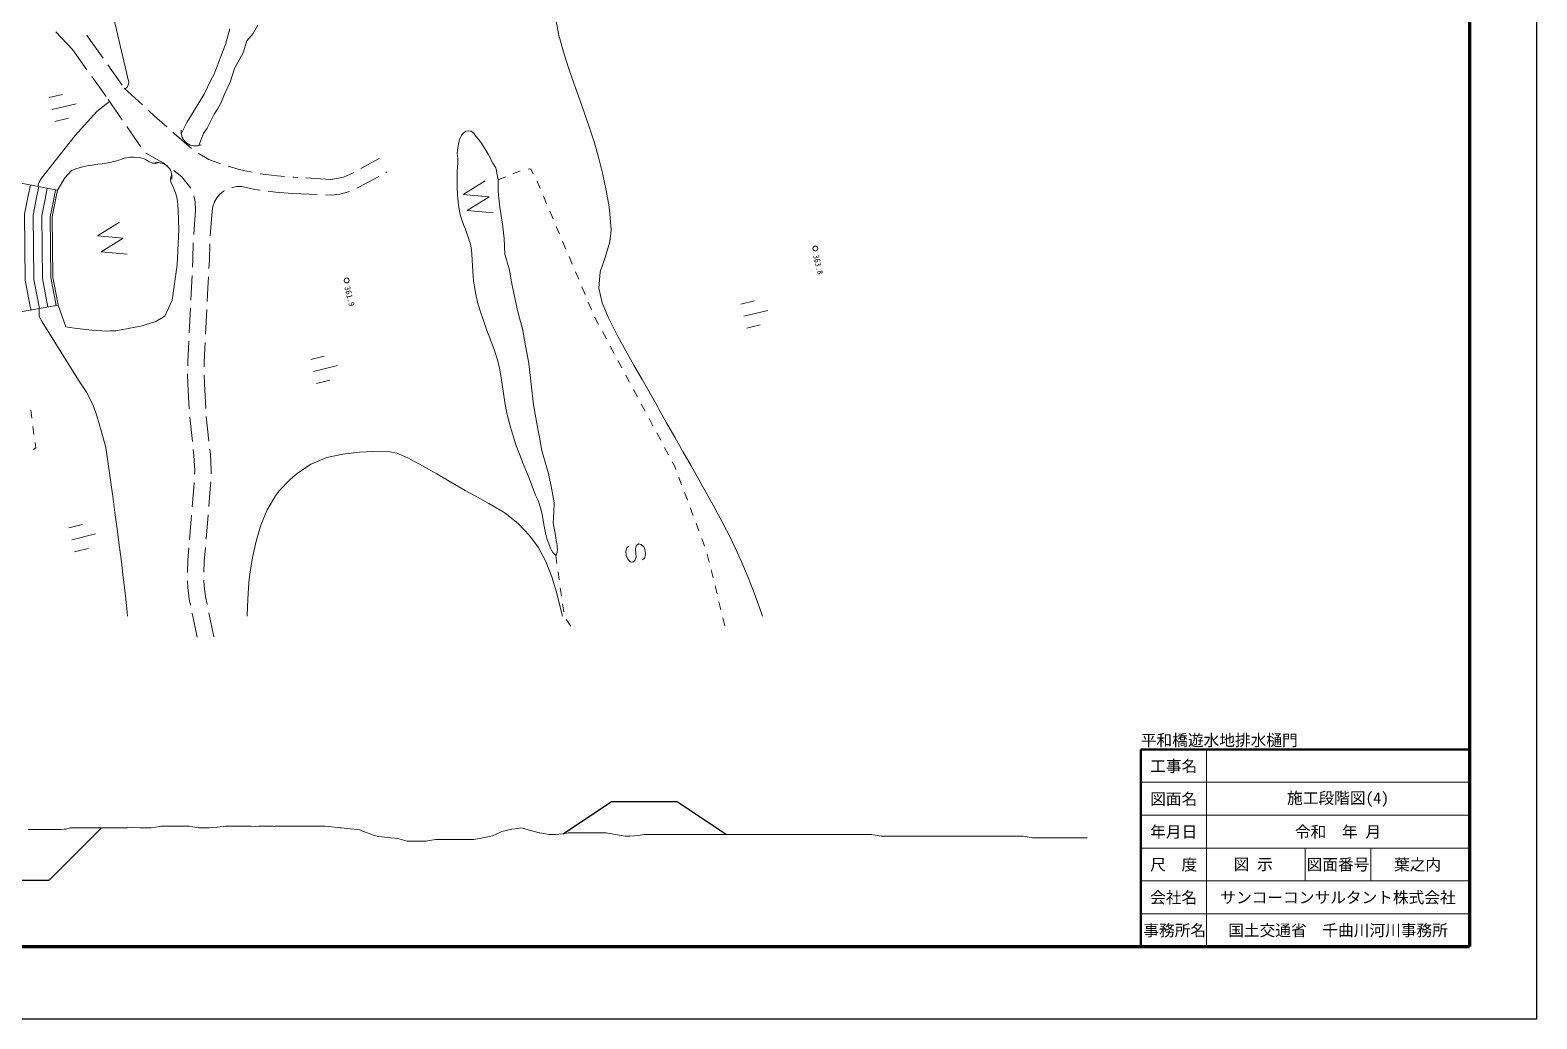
# Model space of a CAD drawing. Header units: millimetres. Extents: x -2078669 to -1085629, y -5987148 to 310365.
# Drawn here: x -1596855 to -1367638, y -1199452 to -1049001 of the extents above; entities that cross this region are included whole.
import ezdxf
from ezdxf.enums import TextEntityAlignment as Align

# ---------------------------------------------------------------- set-up
doc = ezdxf.new("R2010")
doc.units = ezdxf.units.MM
doc.header["$LTSCALE"] = 500
doc.layers.get('Defpoints').update_dxf_attribs({"color": 153})
for name, color, linetype, lineweight in [('D-BGD', 7, 'Continuous', 13), ('D-BYP-STR2', 6, 'Continuous', 25), ('D-TTL', 2, 'Continuous', 140), ('D-TTL-FRAM', 2, 'Continuous', 50), ('D-TTL-LINE', 7, 'Continuous', 13), ('D-TTL-TXT', 7, 'Continuous', 13)]:
    doc.layers.add(name, color=color, linetype=linetype, lineweight=lineweight)
doc.styles.add('MS ゴシック', font='MS Gothic.ttf')

# ---------------------------------------------------------------- blocks, each defined once
blk = doc.blocks.new('河川平面')
at = {"layer": 'D-BGD', "linetype": 'Continuous'}
for p, q in [((1720578, -2784465, 361730), (1718015, -2781748, 362064)), ((1722717, -2782277, 361757), (1723031, -2782726, 361730)), ((1720578, -2784465, 361730), (1722754, -2787519, 361678)), ((1723031, -2782726, 361730), (1725205, -2785781, 361678)), ((1725930, -2786800, 361660), (1728105, -2789855, 361608)), ((1723479, -2788537, 361660), (1725655, -2791591, 361608)), ((1717003, -2791768), (1719044, -2791273)), ((1728436, -2790320, 361600), (1731184, -2792872, 361558)), ((1717445, -2793590), (1721090, -2792704)), ((1725992, -2792064, 361600), (1728126, -2795147, 361581)), ((1717888, -2795413), (1719928, -2794917)), ((1728838, -2796175, 361575), (1730972, -2799259, 361556)), ((1768223, -2803167, 361459), (1768384, -2803074, 361460)), ((1787526, -2803363, 361106), (1788644, -2802893, 361409)), ((1712461, -2804748, 362960), (1718274, -2805852, 360510)), ((1754075, -2803865, 361418), (1754230, -2803878, 361420)), ((1754830, -2803915, 361449), (1754230, -2803878, 361420)), ((1759815, -2804216, 361690), (1756076, -2803990, 361509)), ((1785290, -2804303, 360500), (1786408, -2803833, 360803)), ((1754032, -2806371, 361420), (1757775, -2806514, 361592)), ((1792197, -2806761, 361435), (1792684, -2807912, 361422)), ((1739293, -2808856, 361530), (1739022, -2812596, 361545)), ((1741790, -2809046, 361530), (1741512, -2812786, 361545)), ((1793173, -2809063, 361409), (1793660, -2810214, 361397)), ((1794147, -2811365, 361384), (1794636, -2812515, 361371)), ((1795123, -2813666, 361358), (1795611, -2814817, 361345)), ((1796099, -2815968, 361333), (1796586, -2817118, 361320)), ((1797075, -2818270, 361307), (1797562, -2819420, 361294)), ((1798050, -2820571, 361282), (1798538, -2821722, 361269)), ((1712387, -2824441, 362810), (1718377, -2823351, 360630)), ((1738484, -2823831, 361461), (1738307, -2827577, 361438)), ((1799025, -2822872, 361256), (1799514, -2824024, 361243)), ((1822245, -2823207), (1824285, -2822712)), ((1740978, -2824021, 361460), (1740801, -2827767, 361438)), ((1822687, -2825029), (1826331, -2824143)), ((1801179, -2827380, 361256), (1801769, -2828482, 361269)), ((1823130, -2826852), (1825170, -2826356)), ((1802360, -2829583, 361282), (1802950, -2830685, 361295)), ((1756797, -2831620), (1758837, -2831125)), ((1757239, -2833442), (1760883, -2832556)), ((1803541, -2831786, 361308), (1804131, -2832888, 361321)), ((1738076, -2833820, 361280), (1738122, -2835393, 361270)), ((1738122, -2835393, 361270), (1738324, -2839134, 361422)), ((1740579, -2834009, 361279), (1740617, -2835327, 361270)), ((1740617, -2835327, 361270), (1740817, -2839069, 361427)), ((1757681, -2835265), (1759722, -2834769)), ((1804722, -2833990, 361334), (1805312, -2835092, 361348)), ((1805902, -2836192, 361361), (1806493, -2837294, 361374)), ((1714231, -2839321, 363235), (1714384, -2840561, 363271)), ((1807083, -2838396, 361387), (1807674, -2839498, 361400)), ((1714538, -2841801, 363306), (1714691, -2843041, 363341)), ((1738408, -2840380, 361482), (1738805, -2844099, 361741)), ((1740909, -2840313, 361492), (1741311, -2844032, 361751)), ((1808264, -2840600, 361413), (1808855, -2841701, 361426)), ((1809445, -2842803, 361439), (1810036, -2843904, 361452)), ((1810626, -2845006, 361466), (1811217, -2846108, 361479)), ((1812780, -2849507, 361550), (1813218, -2850677, 361586)), ((1813657, -2851846, 361622), (1814096, -2853017, 361658)), ((1738678, -2855308, 361736), (1738369, -2859043, 361608)), ((1741194, -2855242, 361744), (1740885, -2858977, 361615)), ((1814534, -2854187, 361694), (1814972, -2855357, 361730)), ((1719991, -2857224), (1722031, -2856729)), ((1720433, -2859046), (1724077, -2858160)), ((1815410, -2856527, 361767), (1815849, -2857697, 361803)), ((1720875, -2860869), (1722916, -2860373)), ((1816288, -2858867, 361839), (1816726, -2860037, 361875)), ((1794073, -2861464, 360360), (1794245, -2862686, 360553)), ((1817121, -2861220, 361902), (1817418, -2862435, 361906)), ((1794419, -2863910, 360747), (1794591, -2865132, 360940)), ((1817716, -2863649, 361911), (1818013, -2864863, 361916)), ((1794764, -2866355, 361134), (1794938, -2867577, 361327)), ((1818311, -2866077, 361921), (1818608, -2867291, 361926)), ((1795111, -2868800, 361521), (1795284, -2870023, 361714)), ((1818906, -2868505, 361930), (1819204, -2869719, 361935)), ((1738759, -2870218, 361508), (1739502, -2873892, 361625)), ((1741295, -2870146, 361520), (1742039, -2873819, 361637)), ((1795669, -2871170, 361825), (1796369, -2872205, 361814)), ((1819501, -2870934, 361940), (1819799, -2872147, 361945))]:
    blk.add_line(p, q, dxfattribs=at)
for points, elevation in [([(1726053, -2776285), (1727459, -2782307), (1729143, -2789492), (1729040, -2789871), (1728831, -2790235), (1728563, -2790439)], 362000), ([(1825541, -2870692), (1825112, -2869490), (1824241, -2867132), (1823333, -2864799), (1822374, -2862495), (1821720, -2861023), (1820642, -2858765), (1819499, -2856540), (1818319, -2854339), (1817106, -2852154), (1815880, -2849973), (1814649, -2847800), (1813409, -2845623), (1812169, -2843445), (1810938, -2841273), (1809726, -2839088), (1809600, -2838866), (1809435, -2838551), (1808452, -2836810), (1807207, -2834641), (1805948, -2832476), (1804717, -2830303), (1803524, -2828106), (1802389, -2825886), (1802106, -2825296), (1801146, -2822991), (1800613, -2820770), (1800851, -2818288), (1801578, -2816100), (1802307, -2813727), (1802482, -2811959), (1802315, -2809441), (1802183, -2808385), (1801763, -2805906), (1801242, -2803461), (1800639, -2801038), (1799950, -2798646), (1799365, -2796834), (1798549, -2794461), (1797714, -2792101), (1796865, -2789745), (1796044, -2787381), (1795277, -2785003), (1794628, -2782600), (1794617, -2782559), (1794114, -2780124)], 362000), ([(1726186, -2792348), (1724283, -2793873), (1720948, -2797527), (1715839, -2804048), (1715510, -2804620), (1715317, -2805017), (1715318, -2805295)], 362000), ([(1714144, -2805070), (1713819, -2806740), (1713267, -2809525), (1713378, -2819566), (1714139, -2823579), (1714243, -2824101)], 362100), ([(1715425, -2805310), (1715094, -2806988), (1714568, -2809650), (1714676, -2819435), (1715515, -2823874)], 361700), ([(1716706, -2805550), (1716379, -2807242), (1715869, -2809775), (1715973, -2819305), (1716792, -2823639)], 361200), ([(1715474, -2823885), (1715486, -2825069), (1715958, -2825894), (1721471, -2834784), (1722683, -2836588), (1723689, -2838550), (1724269, -2840210), (1724962, -2842615), (1725639, -2845011), (1725987, -2847495), (1726332, -2849965), (1726671, -2852445), (1727011, -2854924), (1727342, -2857398), (1727668, -2859880), (1727986, -2862358), (1728281, -2864835), (1728314, -2865119), (1728595, -2867599), (1728849, -2870087), (1728911, -2870692)], 362000), ([(1747128, -2870692), (1747128, -2870593), (1747215, -2868094), (1747398, -2865569), (1747539, -2864301), (1747932, -2861770), (1748494, -2859267), (1749232, -2856820), (1750173, -2854500), (1751418, -2852355), (1751923, -2851677), (1753667, -2849887), (1754736, -2848991), (1756795, -2847556), (1756947, -2847471), (1759232, -2846547), (1761682, -2846017), (1764215, -2845743), (1766301, -2845627), (1768821, -2845657), (1769883, -2845875), (1771580, -2846597), (1773796, -2847778), (1775963, -2849024), (1778115, -2850296), (1780269, -2851545), (1781697, -2852332), (1783905, -2853508), (1786057, -2854780), (1786368, -2854982), (1788332, -2856561), (1790077, -2858382), (1791388, -2860174), (1792556, -2862357), (1793465, -2864667), (1794196, -2867048), (1794820, -2869494), (1795080, -2870692)], 362000)]:
    blk.add_lwpolyline(points, dxfattribs=dict(at, elevation=elevation))
at = {"layer": 'D-BGD', "linetype": 'Continuous', "extrusion": (-0.241241, -0.274682, 0.930781), "elevation": 686049}
blk.add_lwpolyline([(3144983, -757749), (3146253, -757788), (3148732, -757788)], dxfattribs=at)
at = {"layer": 'D-BGD', "linetype": 'Continuous', "extrusion": (0.659474, 0.75151, 0.018092), "elevation": -950732}
blk.add_lwpolyline([(-3149591, 378792), (-3149758, 378792), (-3153340, 378755)], dxfattribs=at)
at = {"layer": 'D-BGD', "linetype": 'Continuous', "extrusion": (-0.066377, -0.162317, 0.984504), "elevation": 695520}
blk.add_lwpolyline([(2662798, -1843004), (2665767, -1843380), (2666506, -1843545)], dxfattribs=at)
at = {"layer": 'D-BGD', "linetype": 'Continuous', "extrusion": (-0.012457, -0.067384, 0.997649), "elevation": 527634}
blk.add_lwpolyline([(2219743, -2406801), (2221505, -2407472), (2223344, -2407779)], dxfattribs=at)
at = {"layer": 'D-BGD', "linetype": 'Continuous', "extrusion": (0.065366, -0.128202, 0.989592), "elevation": 832310}
blk.add_lwpolyline([(298907, -3211867), (300667, -3211832), (302054, -3211763)], dxfattribs=at)
at = {"layer": 'D-BGD', "linetype": 'Continuous', "extrusion": (-0.033023, -0.140495, 0.989531), "elevation": 693703}
blk.add_lwpolyline([(2339143, -2252238), (2340723, -2252296), (2341830, -2252293), (2342892, -2252296)], dxfattribs=at)
at = {"layer": 'D-BGD', "linetype": 'Continuous', "extrusion": (0.007595, -0.007269, 0.999945), "elevation": 395429}
blk.add_lwpolyline([(1787056, -2799870), (1787496, -2799823), (1787859, -2800544)], dxfattribs=at)
at = {"layer": 'D-BGD', "linetype": 'Continuous', "extrusion": (0.016065, 0.067171, 0.997612), "elevation": 200133}
blk.add_lwpolyline([(-2349497, 2342059), (-2349538, 2342031), (-2350193, 2341754), (-2350896, 2341597)], dxfattribs=at)
at = {"layer": 'D-BGD', "linetype": 'Continuous', "extrusion": (-0.0076, -0.032563, 0.999441), "elevation": 439254}
blk.add_lwpolyline([(2341045, -2321491), (2340243, -2321580), (2338196, -2321580)], dxfattribs=at)
at = {"layer": 'D-BGD', "linetype": 'Continuous', "extrusion": (-0.028801, -0.218306, 0.975455), "elevation": 914128}
blk.add_lwpolyline([(2100741, -2408339), (2103342, -2408298), (2104489, -2408239)], dxfattribs=at)
at = {"layer": 'D-BGD', "linetype": 'Continuous', "extrusion": (-0.016376, 0.024237, 0.999572), "elevation": 264401}
blk.add_lwpolyline([(109181, 3321283), (108781, 3321351), (105454, 3321693)], dxfattribs=at)
at = {"layer": 'D-BGD', "linetype": 'Continuous'}
for points in [[(1783345, -2804437), (1779997, -2806537), (1783936, -2806865), (1780588, -2808966), (1784527, -2809295)], [(1727687, -2810724), (1724339, -2812825), (1728278, -2813153), (1724929, -2815254), (1728869, -2815582)], [(1806235, -2861073), (1806286, -2861704), (1806126, -2862213), (1805801, -2862465), (1805398, -2862391), (1805023, -2862010), (1804778, -2861427), (1804728, -2860796), (1804886, -2860286), (1805211, -2860036)], [(1807260, -2862110), (1807585, -2861860), (1807743, -2861350), (1807693, -2860719), (1807448, -2860135), (1807073, -2859755), (1806670, -2859681), (1806344, -2859932), (1806185, -2860442), (1806235, -2861073)]]:
    blk.add_lwpolyline(points, dxfattribs=at)
at = {"layer": 'D-BGD', "linetype": 'Continuous', "extrusion": (-0.147009, -0.073037, 0.986435), "elevation": 298060}
blk.add_lwpolyline([(3308546, 410854), (3308596, 410854), (3309793, 410781)], dxfattribs=at)
at = {"layer": 'D-BGD', "linetype": 'Continuous', "extrusion": (-0.139614, 0.01039, 0.990151), "elevation": 85957}
blk.add_lwpolyline([(2669901, 1974015), (2670313, 1974140), (2670812, 1974279), (2672035, 1974426)], dxfattribs=at)
at = {"layer": 'D-BGD', "linetype": 'Continuous', "extrusion": (-0.028117, -0.208401, 0.977639), "elevation": 888872}
blk.add_lwpolyline([(2113511, -2413699), (2110916, -2413842), (2109766, -2413861)], dxfattribs=at)
at = {"layer": 'D-BGD', "linetype": 'Continuous', "extrusion": (-0.139929, -0.004505, 0.990151), "elevation": 127339}
blk.add_lwpolyline([(2868345, 1681873), (2868363, 1681872), (2870851, 1681730), (2872086, 1681622)], dxfattribs=at)
at = {"layer": 'D-BGD', "linetype": 'Continuous', "extrusion": (-0.09716, -0.005961, 0.995251), "elevation": 207410}
blk.add_lwpolyline([(2915385, 1593598), (2917793, 1593393), (2919117, 1593239)], dxfattribs=at)
at = {"layer": 'D-BGD', "linetype": 'Continuous', "extrusion": (-0.612857, 0.024256, 0.789822), "elevation": -848448}
blk.add_lwpolyline([(2747869, 1681987), (2749646, 1681952), (2751619, 1681933)], dxfattribs=at)
at = {"layer": 'D-BGD', "linetype": 'Continuous', "extrusion": (-0.626341, 0.024871, 0.779153), "elevation": -879049}
blk.add_lwpolyline([(2747721, 1669362), (2749440, 1669330), (2751470, 1669311)], dxfattribs=at)
at = {"layer": 'D-BGD', "linetype": 'Continuous', "extrusion": (-0.120009, -0.052186, 0.9914), "elevation": 289543}
blk.add_lwpolyline([(3308622, 566820), (3308666, 566820), (3309868, 566920)], dxfattribs=at)
at = {"layer": 'D-BGD', "linetype": 'Continuous', "extrusion": (-0.220278, -0.022654, 0.975174), "elevation": 33645}
blk.add_lwpolyline([(2991814, 1484019), (2991865, 1484011), (2994923, 1483522), (2995521, 1483456)], dxfattribs=at)
at = {"layer": 'D-BGD', "linetype": 'Continuous', "extrusion": (-0.249354, -0.021817, 0.968167), "elevation": -22416}
blk.add_lwpolyline([(2969973, 1530653), (2972973, 1530214), (2973688, 1530146)], dxfattribs=at)
at = {"layer": 'D-BGD', "linetype": 'Continuous', "extrusion": (-0.017704, 0.026111, 0.999502), "elevation": 258571}
blk.add_lwpolyline([(176807, 3326341), (177180, 3327071), (177611, 3327071)], dxfattribs=at)
at = {"layer": 'D-BGD', "linetype": 'Continuous', "extrusion": (0.113222, 0.07213, 0.990948), "elevation": 357987}
blk.add_lwpolyline([(-3374796, 50249), (-3375580, 50309), (-3376033, 50405)], dxfattribs=at)
at = {"layer": 'D-BGD', "linetype": 'Continuous', "extrusion": (-0.651465, 0.02741, 0.758184), "elevation": -936691}
blk.add_lwpolyline([(2774699, 1644179), (2775521, 1644166), (2778445, 1644011)], dxfattribs=at)
at = {"layer": 'D-BGD', "linetype": 'Continuous', "extrusion": (-0.628438, 0.025205, 0.777451), "elevation": -884962}
blk.add_lwpolyline([(2778176, 1669315), (2779231, 1669298), (2781921, 1669150)], dxfattribs=at)
at = {"layer": 'D-BGD', "linetype": 'Continuous', "extrusion": (-0.447269, 0.005947, 0.89438), "elevation": -471106}
blk.add_lwpolyline([(2836925, 1750275), (2838798, 1750130), (2840669, 1750076)], dxfattribs=at)
at = {"layer": 'D-BGD', "linetype": 'Continuous', "extrusion": (-0.428174, 0.004492, 0.903685), "elevation": -431459}
blk.add_lwpolyline([(2841803, 1754971), (2843895, 1754803), (2845545, 1754749)], dxfattribs=at)
at = {"layer": 'D-BGD', "linetype": 'Continuous'}
for points in [[(1737098, -2797283, 360500), (1737963, -2795577, 360430), (1740604, -2791224, 360440), (1741610, -2789092, 360350), (1742089, -2788179, 360340), (1742999, -2785773, 360360), (1743837, -2783693, 360350), (1744474, -2781280, 360240)], [(1748775, -2780742, 360130), (1748021, -2781992, 360150), (1747056, -2783110, 360210), (1746497, -2784945, 360270), (1745197, -2787347, 360210), (1744547, -2789442, 360180), (1743684, -2791264, 360150), (1743100, -2792601, 360170), (1742612, -2793509, 360190), (1742119, -2794287, 360220), (1741586, -2795295, 360260), (1741037, -2796410, 360340), (1740487, -2797247, 360340), (1739773, -2799051, 360520)], [(1786998, -2817846, 360510), (1787431, -2820344, 360540), (1788321, -2824374, 360490), (1789006, -2826936, 360450), (1789487, -2829530, 360450), (1789931, -2831908, 360450), (1790016, -2832683, 360460), (1790342, -2835386, 360490), (1790680, -2838510, 360550), (1791045, -2840484, 360570), (1791253, -2841607, 360580), (1791495, -2842911, 360600), (1791646, -2843713, 360600), (1791768, -2844383, 360580), (1791922, -2845198, 360550), (1792015, -2845679, 360530), (1792984, -2848969, 360510), (1793520, -2851711, 360490), (1793844, -2853454, 360390), (1793802, -2854872, 360390), (1793691, -2856469, 360420), (1793893, -2857542, 360420), (1794048, -2858416, 360380), (1794094, -2858777, 360370), (1794127, -2859142, 360370), (1794182, -2859427, 360370), (1794215, -2859631, 360370), (1794275, -2859908, 360370), (1794306, -2860075, 360370), (1794309, -2860331, 360370), (1794317, -2860497, 360370), (1794263, -2860892, 360360), (1794214, -2861118, 360360), (1794150, -2861370, 360360), (1794073, -2861464, 360360), (1793819, -2861203, 360370), (1793626, -2860976, 360380), (1793405, -2860619, 360400), (1793256, -2860337, 360410), (1793012, -2859677, 360420), (1792796, -2859150, 360430), (1792544, -2858244, 360480), (1792292, -2856957, 360490), (1791991, -2855192, 360500), (1791799, -2854343, 360510), (1791372, -2853060, 360510), (1790998, -2852245, 360520), (1790017, -2849697, 360530), (1789030, -2847261, 360530), (1788675, -2846273, 360530), (1788056, -2844741, 360550), (1787670, -2843446, 360580), (1787178, -2841894, 360630), (1786928, -2841024, 360670), (1786585, -2839535, 360690), (1786390, -2838489, 360710), (1785969, -2835790, 360710), (1785699, -2834032, 360670), (1785498, -2832958, 360630), (1785197, -2831655, 360580), (1784769, -2830233, 360560), (1784109, -2828492, 360560), (1783597, -2827195, 360550), (1783018, -2825512, 360530), (1782557, -2824209, 360540), (1782182, -2822875, 360560), (1781934, -2821660, 360590), (1781721, -2820545, 360600), (1781562, -2819658, 360600), (1781510, -2818947, 360600), (1781418, -2817441, 360600), (1781367, -2816385, 360600), (1781241, -2814940, 360570), (1781084, -2814089, 360570), (1780672, -2812699, 360580), (1780327, -2811774, 360580), (1780095, -2811214, 360580), (1779776, -2810384, 360590), (1779544, -2809605, 360600), (1779281, -2808116, 360580), (1779179, -2807169, 360570), (1779139, -2806557, 360550), (1779081, -2805474, 360530), (1779067, -2804636, 360510), (1779066, -2803874, 360530), (1779078, -2802890, 360520), (1779104, -2802443, 360520), (1779167, -2801591, 360540), (1779151, -2801017, 360540), (1779075, -2800246, 360540), (1779182, -2799419, 360550), (1779384, -2798325, 360540), (1779439, -2798149, 360540), (1779620, -2797734, 360550), (1779731, -2797521, 360550), (1779941, -2797215, 360540), (1780186, -2797009, 360530), (1780427, -2796871, 360530), (1780838, -2796819, 360530), (1781046, -2796858, 360530), (1781218, -2796899, 360530)], [(1781218, -2796899, 360530), (1781422, -2797027, 360530), (1781586, -2797203, 360530), (1781765, -2797433, 360530), (1782752, -2798726, 360550), (1783793, -2800386, 360520), (1784491, -2801721, 360520), (1784968, -2802457, 360520), (1785009, -2802665, 360520), (1785166, -2803517, 360510), (1785290, -2804303, 360500), (1785289, -2804868, 360490), (1785304, -2805384, 360490), (1785305, -2805984, 360490), (1785379, -2806638, 360500), (1785483, -2807540, 360510), (1785586, -2808464, 360510), (1785984, -2811023, 360530), (1786203, -2813190, 360530), (1786351, -2815582, 360550), (1786998, -2817846, 360510)], [(1735643, -2803367, 360550), (1735501, -2803874, 360550), (1735485, -2804303, 360540), (1735570, -2804778, 360540), (1735876, -2805369, 360540), (1736249, -2806265, 360540), (1736436, -2806903, 360540), (1736541, -2807563, 360550), (1736587, -2808085, 360550), (1736641, -2808854, 360570), (1736701, -2810435, 360590), (1736710, -2811824, 360600), (1736468, -2817221, 360630), (1735731, -2822576, 360560), (1734599, -2825028, 360610), (1733221, -2825840, 360580), (1731598, -2826337, 360580), (1731141, -2826489, 360560), (1727937, -2827127, 360540), (1727141, -2827247, 360530), (1726356, -2827268, 360530), (1725789, -2827312, 360530), (1723495, -2827169, 360530), (1720856, -2826864, 360580), (1719565, -2826641, 360610), (1718377, -2823351, 360630), (1718254, -2822761, 360630), (1717573, -2819151, 360600), (1717468, -2809922, 360520), (1717942, -2807553, 360510), (1718274, -2805852, 360510), (1719412, -2803992, 360610), (1720414, -2802872, 360610), (1721238, -2802561, 360580), (1722145, -2802287, 360580), (1723038, -2802119, 360600), (1723554, -2802024, 360600), (1724408, -2801903, 360600), (1725089, -2801822, 360590), (1725604, -2801749, 360590), (1726464, -2801597, 360590), (1726588, -2801542, 360590), (1727078, -2801431, 360590), (1727762, -2801225, 360580), (1728019, -2801118, 360560), (1728411, -2800998, 360540), (1728842, -2800911, 360540), (1729289, -2800856, 360540), (1729850, -2800822, 360540), (1730761, -2800884, 360540), (1731356, -2801053, 360570), (1731680, -2801170, 360570), (1731907, -2801358, 360590), (1732207, -2801519, 360600), (1732426, -2801599, 360610), (1732622, -2801700, 360610), (1732723, -2801723, 360610), (1732893, -2801729, 360620), (1733189, -2801795, 360640), (1733682, -2801640, 360640)], [(1735969, -2802867, 361429), (1737165, -2803849, 361460), (1737929, -2804808, 361460), (1738539, -2805570, 361452)], [(1759815, -2804216, 361690), (1760780, -2804102, 361700), (1761784, -2803860, 361430), (1763142, -2803245, 361440), (1763336, -2803141, 361441)], [(1717981, -2805799, 360500), (1717649, -2807500, 360500), (1717175, -2809891, 360510), (1717280, -2819179, 360590), (1717955, -2822820, 360620), (1718083, -2823401, 360620)], [(1718274, -2805852, 360510), (1717942, -2807553, 360510), (1717468, -2809922, 360520), (1717573, -2819151, 360600), (1718254, -2822761, 360630), (1718377, -2823351, 360630)], [(1741790, -2809046, 361530), (1741912, -2808332, 361520), (1742153, -2807651, 361500), (1742512, -2807027, 361480), (1742974, -2806485, 361460), (1743529, -2806020, 361450), (1743657, -2805948, 361446)], [(1759023, -2806561, 361650), (1759901, -2806595, 361690), (1761200, -2806442, 361700), (1762554, -2806113, 361430), (1762684, -2806055, 361431)], [(1738938, -2845339, 361828), (1739034, -2846228, 361890), (1739164, -2848530, 361910), (1739134, -2849077, 361904)], [(1741446, -2845272, 361838), (1741527, -2846024, 361890), (1741669, -2848527, 361910), (1741643, -2849011, 361905)], [(1740554, -2865210, 361466), (1740598, -2866102, 361460), (1740794, -2867667, 361440), (1741048, -2868921, 361480)], [(1738057, -2865277, 361466), (1738108, -2866320, 361460), (1738324, -2868070, 361440), (1738511, -2868993, 361469)]]:
    blk.add_polyline3d(points, dxfattribs=at)
for centre in [(1833562, -2814737, 363780), (1762273, -2819585, 361880)]:
    blk.add_circle(centre, 375, dxfattribs=at)
for centre, start, end in [((1739241, -2796962), 173.85046, 293.85192), ((1733524, -2803806), 350.09046, 110.09192)]:
    blk.add_arc(centre, 2165, start, end, dxfattribs=at)
at = {"layer": 'D-BGD', "linetype": 'Continuous', "style": 'MS ゴシック'}
for s, p in [('363.8', (1833220, -2815785)), ('361.9', (1761920, -2820621))]:
    blk.add_text(s, height=900, rotation=283.66942, dxfattribs=at).set_placement(p)

msp = doc.modelspace()

# ---------------------------------------------------------------- linework, layer by layer
at = {"layer": 'D-BGD', "linetype": 'Continuous', "lineweight": 13, "elevation": 708000}
msp.add_lwpolyline([(-1436062.8, -1171899.6), (-1436644.5, -1171899.6), (-1437135, -1171899.6), (-1437797.9, -1171899.6), (-1438576.8, -1171899.6), (-1439153, -1171899.6), (-1440018.5, -1171899.6), (-1441188.2, -1171899.6), (-1441460.3, -1171899.6), (-1441661.5, -1171899.6), (-1442902, -1171899.6), (-1443364.8, -1171899.6), (-1444170, -1171899.6), (-1444343.8, -1171899.6), (-1444578.5, -1171858.9), (-1445785.5, -1171649.6), (-1446678.6, -1171649.6), (-1447227.3, -1171649.6), (-1447968.8, -1171649.6), (-1448669, -1171649.6), (-1449187.1, -1171649.6), (-1450110.8, -1171649.6), (-1451359.1, -1171649.6), (-1451552.5, -1171649.6), (-1451695.6, -1171649.6), (-1452994.3, -1171649.6), (-1454204.1, -1171649.6), (-1454436, -1171649.6), (-1454749.4, -1171649.6), (-1455877.8, -1171649.6), (-1456712.6, -1171649.6), (-1457319.5, -1171649.6), (-1458139.8, -1171649.6), (-1458761.2, -1171649.6), (-1459221.1, -1171649.6), (-1460203, -1171649.6), (-1461530.1, -1171649.6), (-1461644.7, -1171649.6), (-1461729.6, -1171649.6), (-1463086.5, -1171649.6), (-1464238.1, -1171649.6), (-1464528.2, -1171649.6), (-1464920.4, -1171649.6), (-1465970, -1171649.6), (-1466746.6, -1171649.6), (-1467411.7, -1171649.6), (-1468310.7, -1171493.8), (-1468853.5, -1171399.6), (-1469255.1, -1171399.6), (-1470295.2, -1171399.6), (-1471701, -1171399.6), (-1471737, -1171399.6), (-1471746.7, -1171399.6), (-1471763.6, -1171399.6), (-1472662.3, -1171399.6), (-1473178.7, -1171399.6), (-1474272.1, -1171399.6), (-1474620.5, -1171399.6), (-1475091.3, -1171399.6), (-1476062.2, -1171399.6), (-1476780.7, -1171399.6), (-1477504, -1171399.6), (-1478481.6, -1171399.6), (-1478945.7, -1171399.6), (-1479289.2, -1171399.6), (-1479986.6, -1171399.6), (-1480387.5, -1171399.6), (-1480902.2, -1171399.6), (-1481797.7, -1171399.6), (-1481829.2, -1171399.6), (-1481871.9, -1171399.6), (-1483271, -1171399.6), (-1484306.2, -1171399.6), (-1484712.7, -1171399.6), (-1485262.2, -1171399.6), (-1486154.5, -1171399.6), (-1486814.7, -1171399.6), (-1487596.2, -1171399.6), (-1488652.5, -1171399.6), (-1489038, -1171399.6), (-1489323.2, -1171399.6), (-1490479.7, -1171399.6), (-1491831.7, -1171399.6), (-1491921.5, -1171399.6), (-1492042.8, -1171399.6), (-1493363.2, -1171399.6), (-1494340.2, -1171399.6), (-1494805, -1171399.6), (-1495433.1, -1171399.6), (-1496246.7, -1171399.6), (-1496848.7, -1171399.6), (-1497688.5, -1171399.6), (-1498823.4, -1171399.6), (-1499130.2, -1171399.6), (-1499213.1, -1171399.6), (-1499357.2, -1171399.6), (-1500128.6, -1171399.6), (-1500572, -1171399.6), (-1501865.7, -1171399.6), (-1502013.7, -1171399.6), (-1502213.7, -1171399.6), (-1503455.5, -1171399.6), (-1504374.2, -1171558.9), (-1504897.2, -1171597.5), (-1505604.1, -1171649.6), (-1506339, -1171649.6), (-1506882.8, -1171555.3), (-1507780.7, -1171399.6), (-1508994.4, -1171189.2), (-1509222.5, -1171166.5), (-1509391.3, -1171149.6), (-1510664.2, -1171149.6), (-1511899.8, -1171149.6), (-1512106, -1171149.6), (-1512384.7, -1171149.6), (-1513547.7, -1171149.6), (-1514408.3, -1171149.6), (-1514989.5, -1171149.6), (-1515775, -1171285.8), (-1516431.2, -1171351.2), (-1516916.8, -1171399.6), (-1517524, -1171399.6), (-1517873, -1171399.6), (-1518439.5, -1171301.4), (-1519314.7, -1171149.6), (-1519355.1, -1171149.6), (-1519425.3, -1171130.5), (-1520756.5, -1170767), (-1521933.8, -1170445.5), (-1522198.2, -1170399.6), (-1522555.6, -1170461.6), (-1523640, -1170569.7), (-1524442.3, -1170788.8), (-1525081.7, -1170963.4), (-1525945.9, -1171349.2), (-1526523.5, -1171607), (-1526950.8, -1171723.7), (-1527965.2, -1171899.6), (-1529336.2, -1172137.4), (-1529407, -1172149.6), (-1529426.1, -1172149.6), (-1529459.3, -1172149.6), (-1530341.6, -1172149.6), (-1530848.7, -1172149.6), (-1531967.8, -1172149.6), (-1532290.5, -1172149.6), (-1532726.5, -1172149.6), (-1533732.2, -1172149.6), (-1534476.3, -1172149.6), (-1535174, -1172149.6), (-1536116.8, -1172313.1), (-1536615.7, -1172399.6), (-1536984.9, -1172399.6), (-1538057.5, -1172399.6), (-1539493.4, -1172399.6), (-1539499.2, -1172399), (-1539507.1, -1172396.9), (-1540941, -1172005.4), (-1542001.9, -1171899.6), (-1542382.7, -1171861.7), (-1542897.4, -1171810.4), (-1543824.5, -1171718), (-1544510.4, -1171530.7), (-1545266.2, -1171249), (-1546287.7, -1170868.2), (-1546708, -1170680.6), (-1547018.9, -1170649.6), (-1548149.7, -1170536.9), (-1549527.4, -1170399.6), (-1549591.5, -1170399.6), (-1549678, -1170384.6), (-1551033.2, -1170249.6), (-1552035.9, -1170149.6), (-1552314.7, -1170149.6), (-1552475, -1170149.6), (-1553230.3, -1170149.6), (-1553916.7, -1170149.6), (-1554145.8, -1170149.6), (-1554544.4, -1170149.6), (-1555358.5, -1170149.6), (-1556458.7, -1170149.6), (-1556800.2, -1170149.6), (-1556892.4, -1170149.6), (-1557052.9, -1170149.6), (-1557808, -1170149.6), (-1558242, -1170149.6), (-1559561.4, -1170149.6), (-1559683.7, -1170161.8), (-1559849, -1170149.6), (-1561125.5, -1170149.6), (-1562069.9, -1170149.6), (-1562567.2, -1170199.2), (-1563239.3, -1170149.6), (-1564009, -1170149.6), (-1564578.4, -1170149.6), (-1565450.7, -1170149.6), (-1566629.6, -1170149.6), (-1566892.4, -1170149.6), (-1567086.9, -1170149.6), (-1568334.2, -1170273.9), (-1569595.5, -1170399.6), (-1569775.9, -1170399.6), (-1570019.9, -1170399.6), (-1571217.7, -1170399.6), (-1572104, -1170246), (-1572659.4, -1170149.6), (-1573410.2, -1170149.6), (-1574101.2, -1170149.6), (-1574612.5, -1170149.6), (-1575542.9, -1170149.6), (-1576800.5, -1170149.6), (-1576984.7, -1170149.6), (-1577121, -1170173.3), (-1578426.4, -1170399.6), (-1579629.5, -1170399.6), (-1579868.2, -1170399.6), (-1580190.8, -1170399.6), (-1581309.9, -1170317.1), (-1582138, -1170399.6), (-1582751.7, -1170399.6), (-1583581.1, -1170399.6), (-1584193.4, -1170399.6), (-1584646.5, -1170399.6), (-1585635.2, -1170399.6), (-1586189.9, -1170399.6), (-1587076.9, -1170399.6), (-1587155, -1170399.6), (-1588518.7, -1170399.6), (-1589663.5, -1170399.6), (-1589852.1, -1170399.6), (-1589960.4, -1170399.6), (-1590767.6, -1170399.6), (-1591402.2, -1170572.9), (-1591683.2, -1170600.9), (-1592172, -1170649.6), (-1592843.9, -1170649.6), (-1593752, -1170649.6), (-1594285.7, -1170649.6), (-1594680.5, -1170649.6), (-1595727.4, -1170649.6), (-1597142.3, -1170649.6)], dxfattribs=at)
at = {"layer": 'D-BYP-STR2'}
msp.add_line((-1515757.5, -1171282.8, 708000), (-1508432.7, -1166399.6, 708000), dxfattribs=at)
for points, elevation in [([(-1508432.7, -1166399.6), (-1498432.7, -1166399.6), (-1490932.7, -1171399.6)], 1593000), ([(-1586009.4, -1170399.6), (-1594009.4, -1178399.6), (-1599862, -1178399.6), (-1600112, -1178149.6), (-1607008.4, -1178149.6), (-1616891.6, -1168266.4)], 708000)]:
    msp.add_lwpolyline(points, dxfattribs=dict(at, elevation=elevation))
at = {"layer": 'D-TTL'}
for p in [(-1377887.6, -913452.3), (-1777887.6, -1188452.3)]:
    msp.add_line(p, (-1377887.6, -1188452.3), dxfattribs=at)
at = {"layer": 'D-TTL-FRAM'}
for p, q in [((-1427887.6, -1188452.3), (-1427887.6, -1158452.3)), ((-1427887.6, -1158452.3), (-1377887.6, -1158452.3))]:
    msp.add_line(p, q, dxfattribs=at)
at = {"layer": 'D-TTL-LINE'}
for p, q in [((-1417887.6, -1188452.3), (-1417887.6, -1158452.3)), ((-1427887.6, -1163452.3), (-1377887.6, -1163452.3)), ((-1427887.6, -1168452.3), (-1377887.6, -1168452.3)), ((-1427887.6, -1173452.3), (-1377887.6, -1173452.3)), ((-1402887.6, -1178452.3), (-1402887.6, -1173452.3)), ((-1392887.6, -1178452.3), (-1392887.6, -1173452.3)), ((-1427887.6, -1178452.3), (-1377887.6, -1178452.3)), ((-1427887.6, -1183452.3), (-1377887.6, -1183452.3))]:
    msp.add_line(p, q, dxfattribs=at)
at = {"layer": 'Defpoints', "color": 1}
msp.add_lwpolyline([(-1788137.6, -1199452.3), (-1367637.6, -1199452.3), (-1367637.6, -902452.3), (-1788137.6, -902452.3)], close=True, dxfattribs=at)

# ---------------------------------------------------------------- block references
at = {"layer": 'D-BGD'}
msp.add_blockref('河川平面', (-3310965.8, 1732500.2), dxfattribs=at)

# ---------------------------------------------------------------- texts
at = {"layer": 'D-TTL-TXT', "style": 'MS ゴシック'}
msp.add_text('平和橋遊水地排水樋門', height=1750, dxfattribs=at).set_placement((-1427887.6, -1158452.3), align=Align.BOTTOM_LEFT)
for s, p in [('工事名', (-1422887.6, -1160952.3)), ('図面名', (-1422887.6, -1165952.3)), ('施工段階図(4)', (-1397887.6, -1165952.3)), ('年月日', (-1422887.6, -1170952.3)), ('令和  年 月', (-1397887.6, -1170952.3)), ('尺\u3000度', (-1422887.6, -1175952.3)), ('図 示', (-1410788.6, -1175952.3)), ('図面番号', (-1397887.6, -1175952.3)), ('葉之内', (-1385788.6, -1175952.3)), ('会社名', (-1422887.6, -1180952.3)), ('サンコーコンサルタント株式会社', (-1397887.6, -1180952.3)), ('事務所名', (-1422727, -1185952.3)), ('国土交通省\u3000千曲川河川事務所', (-1397887.6, -1185952.3))]:
    msp.add_text(s, height=1750, dxfattribs=at).set_placement(p, align=Align.MIDDLE)

doc.saveas('drawing.dxf')
